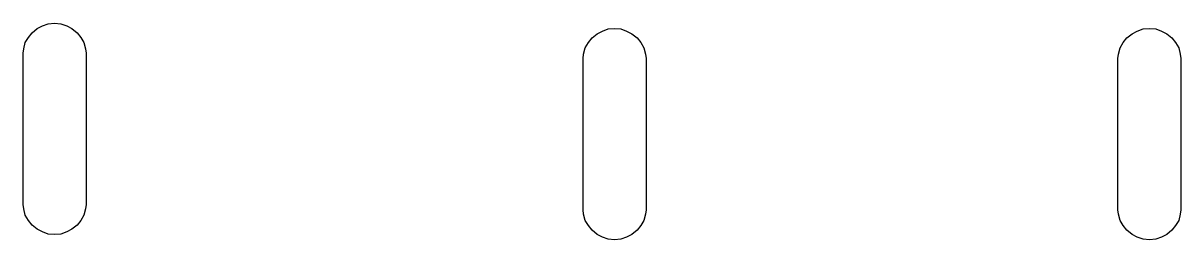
# Model space of a CAD drawing. Extents: x 137.1 to 164.6, y -146.9 to -60.6.
# Drawn here: x 145.898 to 148.106, y -124.841 to -124.429 of the extents above; entities that cross this region are included whole.
import ezdxf

# ---------------------------------------------------------------- set-up
doc = ezdxf.new("R2010")
doc.units = 0
doc.layers.add('BLACK', color=7, linetype='CONTINUOUS')

msp = doc.modelspace()

# ---------------------------------------------------------------- linework, layer by layer
at = {"layer": 'BLACK', "linetype": 'CONTINUOUS'}
for p, q in [((145.915, -124.447), (145.925, -124.439)), ((145.925, -124.439), (145.935, -124.434)), ((145.935, -124.434), (145.946, -124.43)), ((145.946, -124.43), (145.958, -124.429)), ((145.958, -124.429), (145.97, -124.43)), ((145.97, -124.43), (145.981, -124.434)), ((145.981, -124.434), (145.991, -124.439)), ((145.991, -124.439), (146.001, -124.447)), ((147.003, -124.444), (147.014, -124.44)), ((147.014, -124.44), (147.026, -124.439)), ((147.026, -124.439), (147.038, -124.44)), ((147.038, -124.44), (147.049, -124.444)), ((148.023, -124.444), (148.034, -124.44)), ((148.034, -124.44), (148.046, -124.439)), ((148.046, -124.439), (148.058, -124.44)), ((148.058, -124.44), (148.069, -124.444)), ((145.902, -124.466), (145.908, -124.456)), ((145.908, -124.456), (145.915, -124.447)), ((146.001, -124.447), (146.008, -124.456)), ((146.008, -124.456), (146.014, -124.466)), ((146.976, -124.466), (146.983, -124.457)), ((146.983, -124.457), (146.993, -124.449)), ((146.993, -124.449), (147.003, -124.444)), ((147.049, -124.444), (147.059, -124.449)), ((147.059, -124.449), (147.069, -124.457)), ((147.069, -124.457), (147.076, -124.466)), ((147.996, -124.466), (148.003, -124.457)), ((148.003, -124.457), (148.013, -124.449)), ((148.013, -124.449), (148.023, -124.444)), ((148.069, -124.444), (148.079, -124.449)), ((148.079, -124.449), (148.089, -124.457)), ((148.089, -124.457), (148.096, -124.466)), ((145.898, -124.486), (145.899, -124.478)), ((145.898, -124.774), (145.898, -124.486)), ((145.899, -124.478), (145.902, -124.466)), ((146.014, -124.466), (146.017, -124.478)), ((146.017, -124.478), (146.018, -124.486)), ((146.018, -124.486), (146.018, -124.774)), ((146.967, -124.488), (146.97, -124.476)), ((146.97, -124.476), (146.976, -124.466)), ((147.076, -124.466), (147.082, -124.476)), ((147.082, -124.476), (147.085, -124.488)), ((147.987, -124.488), (147.99, -124.476)), ((147.99, -124.476), (147.996, -124.466)), ((148.096, -124.466), (148.102, -124.476)), ((148.102, -124.476), (148.105, -124.488)), ((146.966, -124.496), (146.967, -124.488)), ((146.966, -124.784), (146.966, -124.496)), ((147.085, -124.488), (147.086, -124.496)), ((147.086, -124.496), (147.086, -124.784)), ((147.986, -124.496), (147.987, -124.488)), ((147.986, -124.784), (147.986, -124.496)), ((148.105, -124.488), (148.106, -124.496)), ((148.106, -124.496), (148.106, -124.784)), ((145.899, -124.782), (145.898, -124.774)), ((146.018, -124.774), (146.017, -124.782)), ((145.902, -124.794), (145.899, -124.782)), ((145.908, -124.804), (145.902, -124.794)), ((146.014, -124.794), (146.008, -124.804)), ((146.017, -124.782), (146.014, -124.794)), ((146.967, -124.792), (146.966, -124.784)), ((146.97, -124.804), (146.967, -124.792)), ((147.085, -124.792), (147.082, -124.804)), ((147.086, -124.784), (147.085, -124.792)), ((147.987, -124.792), (147.986, -124.784)), ((147.99, -124.804), (147.987, -124.792)), ((148.105, -124.792), (148.102, -124.804)), ((148.106, -124.784), (148.105, -124.792)), ((145.915, -124.813), (145.908, -124.804)), ((145.925, -124.821), (145.915, -124.813)), ((146.001, -124.813), (145.991, -124.821)), ((146.008, -124.804), (146.001, -124.813)), ((146.976, -124.814), (146.97, -124.804)), ((146.983, -124.823), (146.976, -124.814)), ((147.076, -124.814), (147.069, -124.823)), ((147.082, -124.804), (147.076, -124.814)), ((147.996, -124.814), (147.99, -124.804)), ((148.003, -124.823), (147.996, -124.814)), ((148.096, -124.814), (148.089, -124.823)), ((148.102, -124.804), (148.096, -124.814)), ((145.935, -124.826), (145.925, -124.821)), ((145.946, -124.83), (145.935, -124.826)), ((145.958, -124.831), (145.946, -124.83)), ((145.97, -124.83), (145.958, -124.831)), ((145.981, -124.826), (145.97, -124.83)), ((145.991, -124.821), (145.981, -124.826)), ((146.993, -124.831), (146.983, -124.823)), ((147.003, -124.836), (146.993, -124.831)), ((147.014, -124.84), (147.003, -124.836)), ((147.026, -124.841), (147.014, -124.84)), ((147.038, -124.84), (147.026, -124.841)), ((147.049, -124.836), (147.038, -124.84)), ((147.059, -124.831), (147.049, -124.836)), ((147.069, -124.823), (147.059, -124.831)), ((148.013, -124.831), (148.003, -124.823)), ((148.023, -124.836), (148.013, -124.831)), ((148.034, -124.84), (148.023, -124.836)), ((148.046, -124.841), (148.034, -124.84)), ((148.058, -124.84), (148.046, -124.841)), ((148.069, -124.836), (148.058, -124.84)), ((148.079, -124.831), (148.069, -124.836)), ((148.089, -124.823), (148.079, -124.831))]:
    msp.add_line(p, q, dxfattribs=at)

doc.saveas('drawing.dxf')
